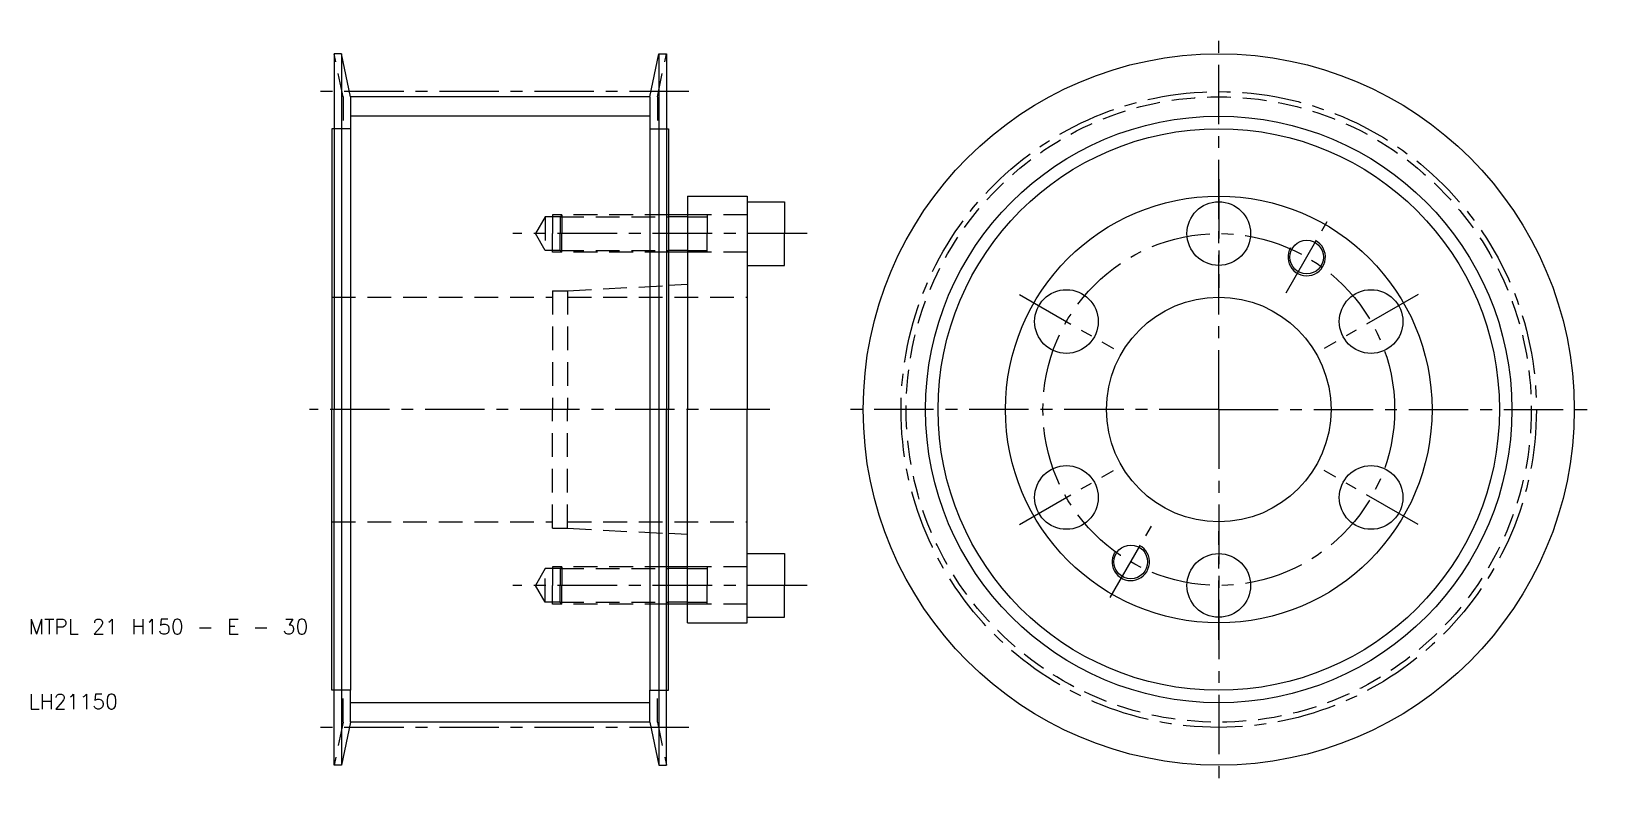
# Model space of a CAD drawing. Extents: x 10 to 219, y 0 to 100.
import ezdxf

# ---------------------------------------------------------------- set-up
doc = ezdxf.new("R2010")
doc.units = 0
doc.header["$LTSCALE"] = 0.25
doc.linetypes.add('CENTER', pattern=[50.8, 31.75, -6.35, 6.35, -6.35])
doc.linetypes.add('DASHED', pattern=[19.05, 12.7, -6.35])
doc.layers.get('0').update_dxf_attribs({"linetype": 'CONTINUOUS'})
doc.layers.add('CENTER', color=1, linetype='CENTER')
doc.styles.get("Standard").update_dxf_attribs({"font": 'txt.shx'})

msp = doc.modelspace()

# ---------------------------------------------------------------- linework, layer by layer
for p, q in [((50.8, 97.5), (50.8, 87.5)), ((51.8, 97.5), (50.8, 97.5)), ((51.8, 97.5), (51.8, 2.5)), ((53, 91.76), (51.8, 97.5)), ((93, 91.76), (94.2, 97.5)), ((94.2, 97.5), (94.2, 2.5)), ((94.2, 97.5), (95.2, 97.5)), ((95.2, 97.5), (95.2, 87.5)), ((93, 91.76), (53, 91.76)), ((53, 91.76), (53, 87.5)), ((93, 91.76), (93, 87.5)), ((50.5, 87.5), (50.5, 50)), ((50.8, 87.5), (50.5, 87.5)), ((50.8, 87.5), (50.8, 50)), ((53, 87.5), (53, 12.5)), ((93, 87.5), (93, 12.5)), ((95.2, 87.5), (95.2, 50)), ((95.2, 87.5), (95.5, 87.5)), ((95.5, 87.5), (95.5, 76)), ((98, 78.5), (106, 78.5)), ((98, 78.5), (98, 76)), ((106, 78.5), (106, 77.75)), ((106, 77.75), (106, 69.25)), ((106, 77.75), (111, 77.75)), ((111, 77.75), (111, 73.5)), ((95.5, 76), (95.5, 71)), ((98, 76), (95.5, 76)), ((98, 76), (98, 71)), ((111, 69.25), (111, 73.5)), ((95.5, 71), (95.5, 52.739063)), ((98, 71), (95.5, 71)), ((98, 71), (98, 51.7)), ((106, 69.25), (106, 50)), ((106, 69.25), (111, 69.25)), ((98, 66.7), (95.5, 66.567187)), ((95.5, 52.739063), (95.5, 50)), ((98, 51.7), (98, 50)), ((50.5, 12.5), (50.5, 50)), ((50.8, 12.5), (50.8, 50)), ((95.2, 12.5), (95.2, 50)), ((95.5, 47.260937), (95.5, 50)), ((98, 48.3), (98, 50)), ((98, 29), (98, 48.3)), ((106, 30.75), (106, 50)), ((95.5, 29), (95.5, 47.260937)), ((98, 33.3), (95.5, 33.432812)), ((106, 22.25), (106, 30.75)), ((106, 30.75), (111, 30.75)), ((111, 30.75), (111, 26.5)), ((95.5, 24), (95.5, 29)), ((98, 29), (95.5, 29)), ((98, 24), (98, 29)), ((111, 22.25), (111, 26.5)), ((95.5, 12.5), (95.5, 24)), ((98, 24), (95.5, 24)), ((98, 21.5), (98, 24)), ((98, 21.5), (106, 21.5)), ((106, 22.25), (111, 22.25)), ((106, 21.5), (106, 22.25)), ((50.8, 12.5), (50.5, 12.5)), ((50.8, 2.5), (50.8, 12.5)), ((53, 8.24), (53, 12.5)), ((93, 8.24), (93, 12.5)), ((95.2, 2.5), (95.2, 12.5)), ((95.2, 12.5), (95.5, 12.5)), ((53, 8.24), (51.8, 2.5)), ((93, 8.24), (53, 8.24)), ((93, 8.24), (94.2, 2.5)), ((51.8, 2.5), (50.8, 2.5)), ((94.2, 2.5), (95.2, 2.5))]:
    msp.add_line(p, q)
at = {"color": 3, "linetype": 'DASHED'}
for p, q in [((52, 91.76), (50.8, 97.5)), ((94, 91.76), (95.2, 97.5)), ((52, 91.76), (52, 87.5)), ((94, 91.76), (94, 87.5)), ((53, 87.5), (50.8, 87.5)), ((93, 87.5), (95.2, 87.5)), ((79, 75.75), (77.700962, 73.5)), ((79, 75.75), (79, 71.25)), ((81, 75.75), (79, 75.75)), ((81.25, 76), (80, 76)), ((80, 76), (80, 73.5)), ((81.25, 76), (81, 75.75)), ((81, 75.75), (95.5, 75.75)), ((81, 75.75), (81, 73.5)), ((95.5, 76), (81.25, 76)), ((81.25, 76), (81.25, 73.5)), ((106, 76), (98, 76)), ((98, 75.75), (100.666667, 75.75)), ((100.666667, 76), (100.666667, 73.5)), ((79, 71.25), (77.700962, 73.5)), ((80, 71), (80, 73.5)), ((81, 71.25), (81, 73.5)), ((81.25, 71), (81.25, 73.5)), ((100.666667, 71), (100.666667, 73.5)), ((81, 71.25), (79, 71.25)), ((81, 71.25), (95.5, 71.25)), ((81.25, 71), (81, 71.25)), ((98, 71.25), (100.666667, 71.25)), ((81.25, 71), (80, 71)), ((95.5, 71), (81.25, 71)), ((106, 71), (98, 71)), ((50.5, 65), (80, 65)), ((80, 65.85), (82, 65.85)), ((80, 65.85), (80, 50)), ((82, 65.85), (95.5, 66.567187)), ((82, 65.85), (82, 50)), ((82, 65), (106, 65)), ((80, 34.15), (80, 50)), ((82, 34.15), (82, 50)), ((50.5, 35), (80, 35)), ((80, 34.15), (82, 34.15)), ((82, 35), (106, 35)), ((82, 34.15), (95.5, 33.432812)), ((79, 28.75), (77.700962, 26.5)), ((79, 24.25), (79, 28.75)), ((81, 28.75), (79, 28.75)), ((81.25, 29), (80, 29)), ((80, 29), (80, 26.5)), ((81.25, 29), (81, 28.75)), ((81, 28.75), (95.5, 28.75)), ((81, 28.75), (81, 26.5)), ((95.5, 29), (81.25, 29)), ((81.25, 29), (81.25, 26.5)), ((106, 29), (98, 29)), ((98, 28.75), (100.666667, 28.75)), ((100.666667, 29), (100.666667, 26.5)), ((79, 24.25), (77.700962, 26.5)), ((80, 24), (80, 26.5)), ((81, 24.25), (81, 26.5)), ((81.25, 24), (81.25, 26.5)), ((100.666667, 24), (100.666667, 26.5)), ((81, 24.25), (79, 24.25)), ((81.25, 24), (80, 24)), ((81, 24.25), (95.5, 24.25)), ((81.25, 24), (81, 24.25)), ((95.5, 24), (81.25, 24)), ((98, 24.25), (100.666667, 24.25)), ((106, 24), (98, 24)), ((53, 12.5), (50.8, 12.5)), ((52, 8.24), (52, 12.5)), ((93, 12.5), (95.2, 12.5)), ((94, 8.24), (94, 12.5)), ((52, 8.24), (50.8, 2.5)), ((94, 8.24), (95.2, 2.5))]:
    msp.add_line(p, q, dxfattribs=at)
at = {"color": 3}
for p, q in [((93, 89.17), (53, 89.17)), ((98, 75.75), (95.5, 75.75)), ((98, 71.25), (95.5, 71.25)), ((98, 28.75), (95.5, 28.75)), ((98, 24.25), (95.5, 24.25)), ((93, 10.83), (53, 10.83))]:
    msp.add_line(p, q, dxfattribs=at)
for centre, radius in [((169, 50), 47.5), ((169, 50), 37.5), ((169, 50), 28.5), ((169, 50), 28.5), ((169, 73.5), 4.25), ((180.75, 70.351597), 2.25), ((148.648403, 61.75), 4.25), ((169, 50), 15), ((189.351597, 61.75), 4.25), ((148.648403, 38.25), 4.25), ((189.351597, 38.25), 4.25), ((157.25, 29.648403), 2.25), ((169, 26.5), 4.25)]:
    msp.add_circle(centre, radius)
at = {"color": 3, "linetype": 'DASHED'}
msp.add_circle((169, 50), 41.76, dxfattribs=at)
at = {"color": 3}
msp.add_circle((169, 50), 39.17, dxfattribs=at)
for centre in [(180.75, 70.351597), (157.25, 29.648403)]:
    msp.add_arc(centre, 2.5, 150, 62, dxfattribs=at)
at = {"layer": 'CENTER', "color": 1, "linetype": 'CENTER'}
for p, q in [((169, 50), (169, 100.5)), ((98.2, 92.445), (47.8, 92.445)), ((169, 80.75), (169, 66.25)), ((114, 73.5), (74.700962, 73.5)), ((178, 65.588457), (183.5, 75.114737)), ((142.369719, 65.375), (154.927087, 58.125)), ((195.630281, 65.375), (183.072913, 58.125)), ((109, 50), (47.5, 50)), ((169, 50), (118.5, 50)), ((169, 50), (219.5, 50)), ((169, 50), (169, -0.5)), ((142.369719, 34.625), (154.927087, 41.875)), ((195.630281, 34.625), (183.072913, 41.875)), ((154.5, 24.885263), (160, 34.411543)), ((169, 19.25), (169, 33.75)), ((114, 26.5), (74.700962, 26.5)), ((98.2, 7.555), (47.8, 7.555))]:
    msp.add_line(p, q, dxfattribs=at)
for radius in [42.445, 23.5]:
    msp.add_circle((169, 50), radius, dxfattribs=at)

# ---------------------------------------------------------------- texts
for s, p in [('MTPL 21 H150 - E - 30', (10, 20)), ('LH21150', (10, 10))]:
    msp.add_text(s, height=2).set_placement(p)

doc.saveas('drawing.dxf')
